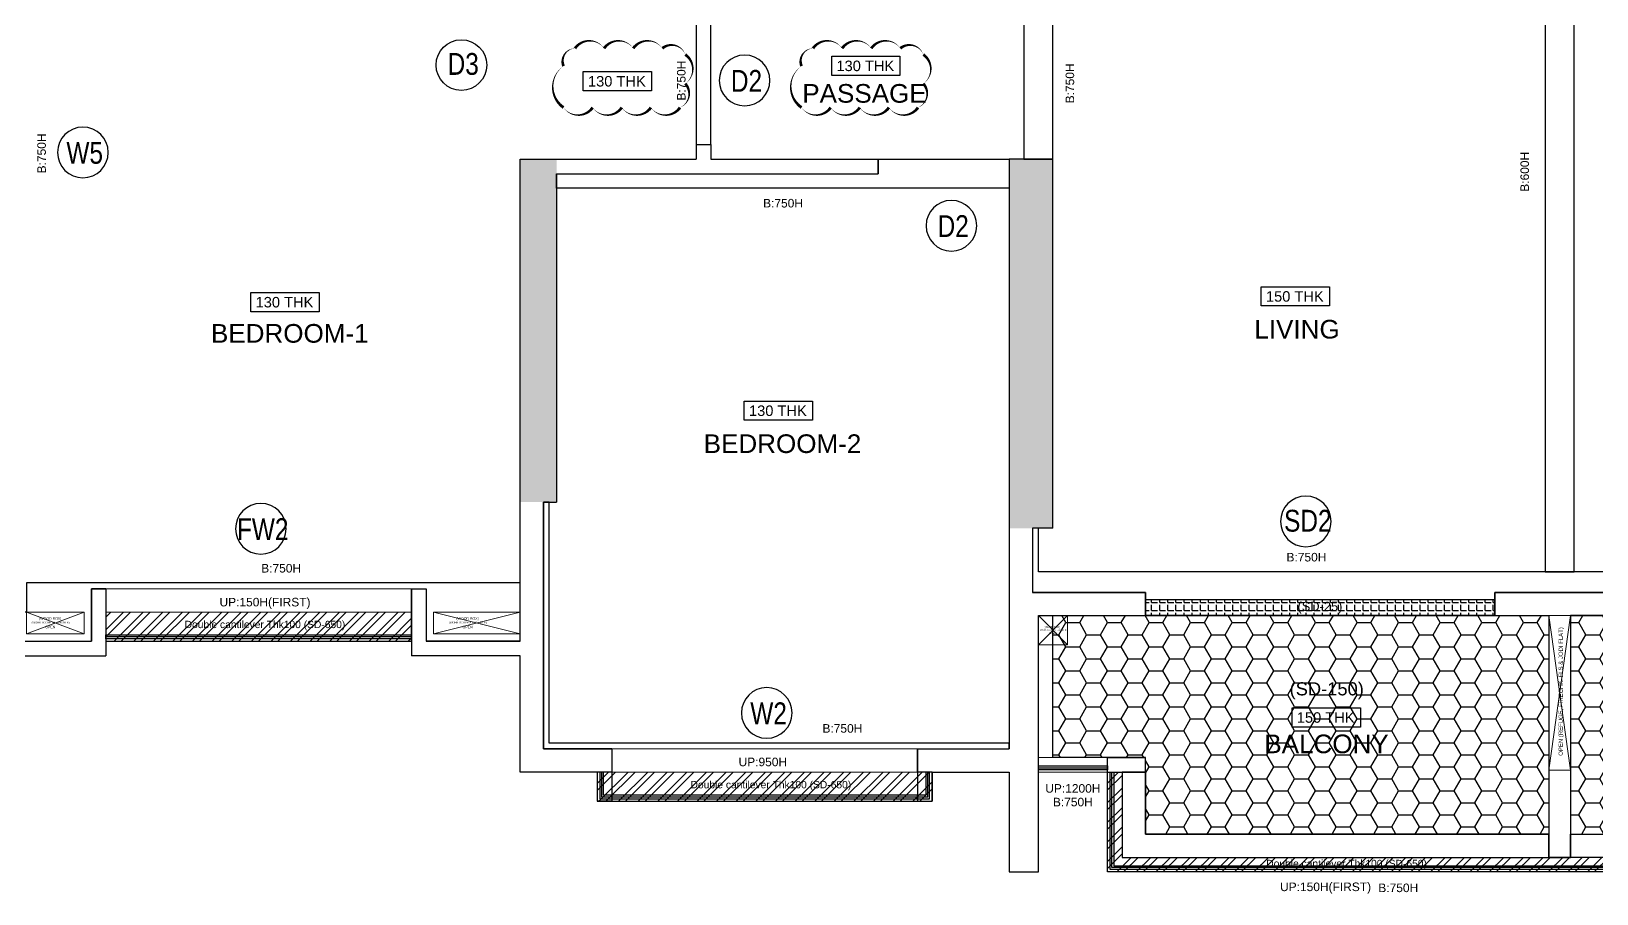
# Model space of a CAD drawing. Header units: millimetres. Extents: x 1124992 to 1258557, y -5767803 to -5695799.
# Drawn here: x 1225869 to 1236621, y -5767803 to -5761881 of the extents above; entities that cross this region are included whole.
import ezdxf
from ezdxf.enums import TextEntityAlignment as Align

# ---------------------------------------------------------------- set-up
doc = ezdxf.new("R2010")
doc.units = ezdxf.units.MM
doc.header["$LTSCALE"] = 1000
doc.header["$MEASUREMENT"] = 0
for name, pattern in [('CONTINOUS', [0]), ('DASHED', [19.05, 12.7, -6.35]), ('HIDDEN', [0.375, 0.25, -0.125]), ('HIDDENX2', [19.05, 12.7, -6.35])]:
    doc.linetypes.add(name, pattern=pattern)
for name, color, linetype in [('2-CHANGE 191024-khan', 4, 'Continuous'), ('202_WALL', 7, 'Continuous'), ('203_BEAM', 6, 'DASHED'), ('204_역BEAM', 4, 'Continuous'), ('205_BALCONY', 4, 'Continuous'), ('206_OPEN', 5, 'Continuous'), ('210-DRIP MOULD', 5, 'HIDDEN'), ('210_ROOM NAME', 2, 'Continuous'), ('210_SLAB THK', 2, 'Continuous'), ('216_SLAB DN -150', 81, 'CONTINOUS'), ('216_SLAB DN -25', 150, 'Continuous'), ('216_SLAB DN -650', 211, 'Continuous'), ('216_SLAB SLOPE', 40, 'Continuous'), ('221_BEAM문자', 6, 'Continuous'), ('223_발코니문자', 4, 'Continuous'), ('260_Window door symbol', 125, 'Continuous'), ('T8(T9 IS SIMILAR) - DIMENSION & TEXTING$0$a-window-no', 125, 'Continuous')]:
    doc.layers.add(name, color=color, linetype=linetype)
doc.layers.add('T8_REFUGE COLUMNS$0$COL-HATCH', color=7, linetype='Continuous', lineweight=25, true_color=0xa3a3a3)
doc.styles.add('arial', font='sanss___.ttf')
doc.styles.add('T8(T9 IS SIMILAR) - DIMENSION & TEXTING$0$LODHA STANDERD', font='sanss___.ttf')
pattern_1 = [(45, (1205400.26, -5568784.8), (-67.35192, 67.35192), []), (45, (1205400.26, -5568737.17), (-67.35192, 67.35192), [])]
pattern_2 = [(0, (1205400.26, -5799680.1), (142.875, 82.48892), [95.25, -190.5]), (120, (1205400.26, -5799680.1), (-142.875, 82.48892), [95.25, -190.5]), (60, (1205400.26, -5799680.1), (3e-07, 164.97784), [-190.5, 95.25])]

# ---------------------------------------------------------------- blocks, each defined once
blk = doc.blocks.new('T8(T9 IS SIMILAR) - DIMENSION & TEXTING$0$WINDOW TAG')
at = {"layer": 'T8(T9 IS SIMILAR) - DIMENSION & TEXTING$0$a-window-no'}
blk.add_circle((0, 0), 174, dxfattribs=at)
at = {"layer": 'T8(T9 IS SIMILAR) - DIMENSION & TEXTING$0$a-window-no', "style": 'T8(T9 IS SIMILAR) - DIMENSION & TEXTING$0$LODHA STANDERD'}
blk.add_attdef('WINDOW', text='', height=150, dxfattribs=at).set_placement((11, 3), align=Align.MIDDLE_CENTER)

msp = doc.modelspace()

# ---------------------------------------------------------------- hatches: boundary and pattern name
at = {"layer": '216_SLAB DN -150'}
h = msp.add_hatch(dxfattribs=at)
h.set_pattern_fill('HONEY', color=95, scale=30)
h.set_pattern_definition(pattern_2)
h.paths.add_polyline_path([(1236291.726, -5767394.027), (1233521.726, -5767394.027), (1233521.726, -5766869.027), (1232886.726, -5766869.027), (1232886.726, -5765894.027), (1236291.726, -5765894.027)])
h = msp.add_hatch(dxfattribs=at)
h.set_pattern_fill('HONEY', color=95, scale=30)
h.set_pattern_definition(pattern_2)
h.paths.add_polyline_path([(1236441.726, -5767394.027), (1239211.726, -5767394.027), (1239211.726, -5766869.027), (1239846.726, -5766869.027), (1239846.726, -5765894.027), (1236441.726, -5765894.027)])
at = {"layer": '216_SLAB DN -25', "linetype": 'ByBlock'}
h = msp.add_hatch(dxfattribs=at)
h.set_pattern_fill('ANGLE', color=256, scale=8)
h.set_pattern_definition([(0, (1205400.26, -5775414.915), (0, 55.88), [40.64, -15.24]), (90, (1205400.26, -5775414.915), (-55.88, 3e-15), [40.64, -15.24])])
h.paths.add_polyline_path([(1233521.726, -5765784.027), (1235921.726, -5765784.027), (1235921.726, -5765894.027), (1233521.726, -5765894.027)])
at = {"layer": '216_SLAB DN -650', "linetype": 'Continuous', "lineweight": 0}
h = msp.add_hatch(dxfattribs=at)
h.set_pattern_fill('STEEL', color=227, scale=30)
h.set_pattern_definition([(45, (1202025.26, -5569884.8), (-67.35192, 67.35192), []), (45, (1202025.26, -5569837.17), (-67.35192, 67.35192), [])])
h.paths.add_polyline_path([(1226381.726, -5766069.027), (1228481.726, -5766069.027), (1228481.726, -5765869.027), (1226381.726, -5765869.027)])
h = msp.add_hatch(dxfattribs=at)
h.set_pattern_fill('STEEL', color=227, scale=30)
h.set_pattern_definition(pattern_1)
h.paths.add_polyline_path([(1229756.726, -5767169.027), (1232056.726, -5767169.027), (1232056.726, -5766969.027), (1229756.726, -5766969.027)])
h = msp.add_hatch(dxfattribs=at)
h.set_pattern_fill('STEEL', color=227, scale=30)
h.set_pattern_definition(pattern_1)
h.paths.add_polyline_path([(1233361.726, -5766969.027), (1233261.726, -5766969.027), (1233261.726, -5767654.027), (1239471.726, -5767654.027), (1239471.726, -5766969.027), (1239371.726, -5766969.027), (1239371.726, -5767554.027), (1233361.726, -5767554.027)])
at = {"layer": 'T8_REFUGE COLUMNS$0$COL-HATCH', "linetype": 'ByBlock'}
h = msp.add_hatch(color=256, dxfattribs=at)
h.dxf.hatch_style = 1
h.paths.add_polyline_path([(1229476.726, -5765114.027), (1229226.726, -5765114.027), (1229226.726, -5762759.027), (1229476.726, -5762759.027)])
h = msp.add_hatch(color=256, dxfattribs=at)
h.dxf.hatch_style = 1
h.paths.add_polyline_path([(1232586.726, -5765294.027), (1232886.726, -5765294.027), (1232886.726, -5762759.027), (1232586.726, -5762759.027)])

# ---------------------------------------------------------------- linework, layer by layer
at = {"layer": '2-CHANGE 191024-khan', "linetype": 'ByBlock'}
for points in [[(1229524.994, -5762404.516, 0, 20, 0.52056705), (1229724.994, -5762404.516, 0, 20, 0.52056705), (1229924.994, -5762404.516, 0, 20, 0.52056705), (1230124.994, -5762404.516, 0, 20, 0.52056705), (1230324.994, -5762404.516, 0, 20, 0.52056705), (1230361.094, -5762240.616, 0, 20, 0.52056705), (1230361.094, -5762040.616, 0, 20, 0.52056705), (1230203.633, -5761998.077, 0, 20, 0.52056705), (1230003.633, -5761998.077, 0, 20, 0.52056705), (1229803.633, -5761998.077, 0, 20, 0.52056705), (1229603.633, -5761998.077, 0, 20, 0.52056705), (1229524.994, -5762119.438, 0, 20, 0.52056705)], [(1231159.832, -5762404.516, 0, 20, 0.52056705), (1231359.832, -5762404.516, 0, 20, 0.52056705), (1231559.832, -5762404.516, 0, 20, 0.52056705), (1231759.832, -5762404.516, 0, 20, 0.52056705), (1231959.832, -5762404.516, 0, 20, 0.52056705), (1231995.932, -5762240.616, 0, 20, 0.52056705), (1231995.932, -5762040.616, 0, 20, 0.52056705), (1231838.471, -5761998.077, 0, 20, 0.52056705), (1231638.471, -5761998.077, 0, 20, 0.52056705), (1231438.471, -5761998.077, 0, 20, 0.52056705), (1231238.471, -5761998.077, 0, 20, 0.52056705), (1231159.832, -5762119.438, 0, 20, 0.52056705)]]:
    msp.add_lwpolyline(points, format="xyseb", close=True, dxfattribs=at)
at = {"layer": '202_WALL', "linetype": 'ByBlock'}
for p, q in [((1229226.726, -5766069.027), (1229226.726, -5762759.027)), ((1229226.726, -5762759.027), (1230436.701, -5762759.027)), ((1230436.701, -5762659.027), (1230536.701, -5762659.027)), ((1230436.701, -5762659.027), (1230436.701, -5762759.027)), ((1230536.701, -5762659.027), (1230536.701, -5762759.027)), ((1230536.701, -5762759.027), (1231686.726, -5762759.027)), ((1231686.726, -5762759.027), (1231686.726, -5762859.027)), ((1232886.726, -5762759.027), (1232586.726, -5762759.027)), ((1232586.726, -5762759.027), (1232586.726, -5766809.027)), ((1232886.726, -5765294.027), (1232886.726, -5762759.027)), ((1229476.726, -5762859.027), (1231686.726, -5762859.027)), ((1229476.726, -5762859.027), (1229476.726, -5765114.027)), ((1229386.726, -5766809.027), (1229386.726, -5765114.027)), ((1229386.726, -5765114.027), (1229476.726, -5765114.027)), ((1232746.726, -5765294.027), (1232746.726, -5765734.027)), ((1232886.726, -5765294.027), (1232746.726, -5765294.027)), ((1226381.726, -5765709.027), (1226281.726, -5765709.027)), ((1226281.726, -5765709.027), (1226281.726, -5766069.027)), ((1226381.726, -5765709.027), (1226381.726, -5766169.027)), ((1228481.726, -5765709.027), (1228581.726, -5765709.027)), ((1228481.726, -5765709.027), (1228481.726, -5766169.027)), ((1228581.726, -5765709.027), (1228581.726, -5766069.027)), ((1232786.726, -5767654.027), (1232786.726, -5765894.027)), ((1236291.726, -5765894.027), (1236291.726, -5767554.027)), ((1236441.726, -5765894.027), (1236441.726, -5767554.027)), ((1225736.726, -5766069.027), (1226281.726, -5766069.027)), ((1229226.726, -5766069.027), (1228581.726, -5766069.027)), ((1225636.726, -5766169.027), (1226381.726, -5766169.027)), ((1229226.726, -5766169.027), (1228481.726, -5766169.027)), ((1229226.726, -5766969.027), (1229226.726, -5766169.027)), ((1229856.726, -5766809.027), (1229386.726, -5766809.027)), ((1229856.726, -5766809.027), (1229856.726, -5767169.027)), ((1231956.726, -5766809.027), (1231956.726, -5767169.027)), ((1231956.726, -5766809.027), (1232586.726, -5766809.027)), ((1233261.726, -5766869.027), (1233521.726, -5766869.027)), ((1233261.726, -5766969.027), (1233261.726, -5766869.027)), ((1233521.726, -5766969.027), (1233521.726, -5766869.027)), ((1229756.726, -5766969.027), (1229226.726, -5766969.027)), ((1229756.726, -5766969.027), (1229756.726, -5767169.027)), ((1232056.726, -5766969.027), (1232056.726, -5767169.027)), ((1232056.726, -5766969.027), (1232586.726, -5766969.027)), ((1232586.726, -5766969.027), (1232586.726, -5767654.027)), ((1233261.726, -5766969.027), (1233521.726, -5766969.027)), ((1236441.726, -5767554.027), (1236291.726, -5767554.027)), ((1232586.726, -5767654.027), (1232786.726, -5767654.027))]:
    msp.add_line(p, q, dxfattribs=at)
for points in [[(1232786.726, -5765894.027), (1233521.726, -5765894.027), (1233521.726, -5765734.027), (1232746.726, -5765734.027)], [(1236441.726, -5765894.027), (1236811.726, -5765894.027), (1236811.726, -5765734.027), (1235921.726, -5765734.027), (1235921.726, -5765894.027), (1236291.726, -5765894.027)], [(1229856.726, -5767169.027), (1229756.726, -5767169.027)], [(1231956.726, -5767169.027), (1232056.726, -5767169.027)]]:
    msp.add_lwpolyline(points, dxfattribs=at)
at = {"layer": '203_BEAM'}
for points in [[(1236466.726, -5760259.027), (1236266.726, -5760259.027), (1236266.726, -5765594.027), (1236466.726, -5765594.027)], [(1230436.701, -5762659.027), (1230536.701, -5762659.027), (1230536.701, -5761759.027), (1230436.701, -5761759.027)], [(1232886.726, -5761759.027), (1232686.726, -5761759.027), (1232686.726, -5762759.027), (1232886.726, -5762759.027)]]:
    msp.add_lwpolyline(points, close=True, dxfattribs=at)
for points in [[(1229476.726, -5762959.027), (1229476.726, -5762859.027), (1231686.726, -5762859.027), (1231686.726, -5762759.027), (1232586.726, -5762759.027), (1232586.726, -5762959.027), (1229476.726, -5762959.027)], [(1229426.726, -5765114.027), (1229386.726, -5765114.027), (1229386.726, -5766809.027), (1229856.726, -5766809.027), (1229856.726, -5766969.027), (1229756.726, -5766969.027), (1229756.726, -5767169.027), (1232056.726, -5767169.027), (1232056.726, -5766969.027), (1231956.726, -5766969.027), (1231956.726, -5766809.027), (1232586.726, -5766809.027), (1232586.726, -5766769.027), (1229426.726, -5766769.027), (1229426.726, -5765114.027)], [(1239986.726, -5765294.027), (1239946.726, -5765294.027), (1239946.726, -5765594.027), (1232786.726, -5765594.027), (1232786.726, -5765294.027), (1232746.726, -5765294.027), (1232746.726, -5765734.027), (1233521.726, -5765734.027), (1233521.726, -5765894.027), (1235921.726, -5765894.027), (1235921.726, -5765734.027), (1236811.726, -5765734.027), (1236811.726, -5765894.027), (1239211.726, -5765894.027), (1239211.726, -5765734.027), (1239986.726, -5765734.027), (1239986.726, -5765734.027), (1239986.726, -5765294.027)], [(1225836.726, -5765669.027), (1225836.726, -5765869.027), (1225736.726, -5765869.027), (1225736.726, -5766069.027), (1226281.726, -5766069.027), (1226281.726, -5765709.027), (1226381.726, -5765709.027), (1226381.726, -5766069.027), (1228481.726, -5766069.027), (1228481.726, -5765709.027), (1228581.726, -5765709.027), (1228581.726, -5766069.027), (1229226.726, -5766069.027), (1229226.726, -5765669.027), (1225836.726, -5765669.027)], [(1233261.726, -5766969.027), (1233521.726, -5766969.027), (1233521.726, -5767394.027), (1236291.726, -5767394.027), (1236291.726, -5767554.027), (1236441.726, -5767554.027), (1236441.726, -5767394.027), (1239211.726, -5767394.027), (1239211.726, -5766969.027), (1239471.726, -5766969.027), (1239471.726, -5767654.027), (1233261.726, -5767654.027), (1233261.726, -5766969.027)], [(1236291.726, -5767394.027), (1236291.726, -5767394.027), (1236291.726, -5767394.027), (1233521.726, -5767394.027), (1233521.726, -5766969.027), (1233361.726, -5766969.027), (1233361.726, -5767554.027), (1236291.726, -5767554.027), (1236291.726, -5767394.027)], [(1236441.726, -5767394.027), (1236441.726, -5767394.027), (1236441.726, -5767394.027), (1239211.726, -5767394.027), (1239211.726, -5766969.027), (1239371.726, -5766969.027), (1239371.726, -5767554.027), (1236441.726, -5767554.027), (1236441.726, -5767394.027)]]:
    msp.add_lwpolyline(points, dxfattribs=at)
at = {"layer": '204_역BEAM', "linetype": 'Continuous', "lineweight": 0}
msp.add_lwpolyline([(1233261.726, -5766969.027), (1233521.726, -5766969.027), (1233521.726, -5767394.027), (1236291.726, -5767394.027), (1236291.726, -5767554.027), (1236441.726, -5767554.027), (1236441.726, -5767394.027), (1239211.726, -5767394.027), (1239211.726, -5766969.027), (1239471.726, -5766969.027), (1239471.726, -5767654.027), (1233261.726, -5767654.027), (1233261.726, -5766969.027)], dxfattribs=at)
at = {"layer": '205_BALCONY', "linetype": 'HIDDENX2', "lineweight": 0}
for p, q in [((1226381.726, -5765869.027), (1228481.726, -5765869.027)), ((1229756.726, -5766969.027), (1232056.726, -5766969.027))]:
    msp.add_line(p, q, dxfattribs=at)
at = {"layer": '205_BALCONY', "linetype": 'Continuous', "lineweight": 0}
for points in [[(1228481.726, -5765709.027), (1226381.726, -5765709.027), (1226381.726, -5766069.027), (1228481.726, -5766069.027)], [(1231956.726, -5766809.027), (1229856.726, -5766809.027), (1229856.726, -5767169.027), (1231956.726, -5767169.027)], [(1232786.726, -5766969.027), (1233261.726, -5766969.027), (1233261.726, -5766869.027), (1232786.726, -5766869.027)]]:
    msp.add_lwpolyline(points, close=True, dxfattribs=at)
at = {"layer": '206_OPEN', "linetype": 'HIDDENX2', "lineweight": 0}
for p, q in [((1236441.726, -5765894.027), (1236291.726, -5766954.027)), ((1236441.726, -5766954.027), (1236291.726, -5765894.027))]:
    msp.add_line(p, q, dxfattribs=at)
for points in [[(1225836.726, -5766019.027), (1226231.726, -5766019.027), (1226231.726, -5765869.027), (1225836.726, -5765869.027), (1225836.726, -5766019.027), (1226231.726, -5765869.027), (1225836.726, -5765869.027), (1226231.726, -5766019.027)], [(1228631.726, -5766019.027), (1229226.726, -5766019.027), (1229226.726, -5765869.027), (1228631.726, -5765869.027), (1228631.726, -5766019.027), (1229226.726, -5765869.027), (1228631.726, -5765869.027), (1229226.726, -5766019.027)], [(1232786.726, -5766094.027), (1232986.726, -5766094.027), (1232986.726, -5765894.027), (1232786.726, -5765894.027), (1232786.726, -5766094.027), (1232986.726, -5765894.027), (1232786.726, -5765894.027), (1232986.726, -5766094.027)]]:
    msp.add_lwpolyline(points, dxfattribs=at)
msp.add_lwpolyline([(1236441.726, -5765894.027), (1236291.726, -5765894.027), (1236291.726, -5766954.027), (1236441.726, -5766954.027)], close=True, dxfattribs=at)
at = {"layer": '210-DRIP MOULD', "linetype": 'DASHED', "lineweight": -3}
for p, q in [((1228481.726, -5766039.027), (1226381.726, -5766039.027)), ((1232786.726, -5766939.027), (1233261.726, -5766939.027))]:
    msp.add_line(p, q, dxfattribs=at)
for points in [[(1228481.726, -5766052.027), (1226381.726, -5766052.027), (1226381.726, -5766026.027), (1228481.726, -5766026.027)], [(1232786.726, -5766926.027), (1233261.726, -5766926.027), (1233261.726, -5766952.027), (1232786.726, -5766952.027)]]:
    msp.add_lwpolyline(points, close=True, dxfattribs=at)
for points in [[(1232039.726, -5766969.027), (1232013.726, -5766969.027), (1232013.726, -5767126.027), (1229799.726, -5767126.027), (1229799.726, -5766969.027), (1229773.726, -5766969.027), (1229773.726, -5767152.027), (1232039.726, -5767152.027), (1232039.726, -5766969.027)], [(1229786.726, -5766969.027), (1229786.726, -5767139.027), (1232026.726, -5767139.027), (1232026.726, -5766969.027)], [(1239428.726, -5766969.027), (1239454.726, -5766969.027), (1239454.726, -5767637.027), (1233278.726, -5767637.027), (1233278.726, -5766969.027), (1233304.726, -5766969.027), (1233304.726, -5767611.027), (1239428.726, -5767611.027), (1239428.726, -5766969.027)], [(1239441.726, -5766969.027), (1239441.726, -5767624.027), (1233291.726, -5767624.027), (1233291.726, -5766969.027)], [(1231956.726, -5767126.027), (1229856.726, -5767126.027), (1229856.726, -5767152.027), (1231956.726, -5767152.027), (1231956.726, -5767126.027)], [(1229856.726, -5767139.027), (1231956.726, -5767139.027)]]:
    msp.add_lwpolyline(points, dxfattribs=at)
at = {"layer": '210_SLAB THK', "color": 2}
for points in [[(1231367.32, -5762184.002), (1231367.32, -5762051.655), (1231836.007, -5762051.655), (1231836.007, -5762184.002)], [(1229660.622, -5762289.749), (1229660.622, -5762157.402), (1230129.309, -5762157.402), (1230129.309, -5762289.749)], [(1227377.56, -5763806.948), (1227377.56, -5763674.6), (1227846.247, -5763674.6), (1227846.247, -5763806.948)], [(1234317.483, -5763767.297), (1234317.483, -5763634.95), (1234786.17, -5763634.95), (1234786.17, -5763767.297)], [(1230766.578, -5764552.172), (1230766.578, -5764419.825), (1231235.265, -5764419.825), (1231235.265, -5764552.172)], [(1234529.364, -5766659.077), (1234529.364, -5766526.729), (1234998.051, -5766526.729), (1234998.051, -5766659.077)]]:
    msp.add_lwpolyline(points, close=True, dxfattribs=at)
at = {"layer": '216_SLAB DN -150'}
for points in [[(1236291.726, -5767394.027), (1233521.726, -5767394.027), (1233521.726, -5766869.027), (1232886.726, -5766869.027), (1232886.726, -5765894.027), (1236291.726, -5765894.027), (1236291.726, -5767394.027)], [(1236441.726, -5767394.027), (1239211.726, -5767394.027), (1239211.726, -5766869.027), (1239846.726, -5766869.027), (1239846.726, -5765894.027), (1236441.726, -5765894.027), (1236441.726, -5767394.027)]]:
    msp.add_lwpolyline(points, dxfattribs=at)
at = {"layer": '216_SLAB DN -25', "linetype": 'ByBlock'}
msp.add_lwpolyline([(1233521.726, -5765784.027), (1235921.726, -5765784.027), (1235921.726, -5765894.027), (1233521.726, -5765894.027)], close=True, dxfattribs=at)
at = {"layer": '216_SLAB DN -650', "color": 201, "linetype": 'Continuous', "lineweight": 0}
for points in [[(1226381.726, -5766069.027), (1228481.726, -5766069.027), (1228481.726, -5765869.027), (1226381.726, -5765869.027)], [(1229756.726, -5767169.027), (1232056.726, -5767169.027), (1232056.726, -5766969.027), (1229756.726, -5766969.027)]]:
    msp.add_lwpolyline(points, close=True, dxfattribs=at)
msp.add_lwpolyline([(1233361.726, -5766969.027), (1233261.726, -5766969.027), (1233261.726, -5767654.027), (1239471.726, -5767654.027), (1239471.726, -5766969.027), (1239371.726, -5766969.027), (1239371.726, -5767554.027), (1233361.726, -5767554.027), (1233361.726, -5766969.027)], dxfattribs=at)

# ---------------------------------------------------------------- block references
at = {"layer": '260_Window door symbol'}
ref = msp.add_blockref('T8(T9 IS SIMILAR) - DIMENSION & TEXTING$0$WINDOW TAG', (1228823.167, -5762112.555), dxfattribs=at)
ref.add_attrib('WINDOW', 'D3', dxfattribs={"layer": 'T8(T9 IS SIMILAR) - DIMENSION & TEXTING$0$a-window-no', "height": 150, "style": 'T8(T9 IS SIMILAR) - DIMENSION & TEXTING$0$LODHA STANDERD', "width": 0.8}).set_placement((1228835.83, -5762105.032), align=Align.MIDDLE_CENTER)
ref = msp.add_blockref('T8(T9 IS SIMILAR) - DIMENSION & TEXTING$0$WINDOW TAG', (1230768.975, -5762218.684), dxfattribs=dict(at, xscale=-1, rotation=180))
ref.add_attrib('WINDOW', 'D2', dxfattribs={"layer": 'T8(T9 IS SIMILAR) - DIMENSION & TEXTING$0$a-window-no', "height": 150, "style": 'T8(T9 IS SIMILAR) - DIMENSION & TEXTING$0$LODHA STANDERD', "width": 0.8}).set_placement((1230781.639, -5762221.474), align=Align.MIDDLE_CENTER)
ref = msp.add_blockref('T8(T9 IS SIMILAR) - DIMENSION & TEXTING$0$WINDOW TAG', (1232188.75, -5763215.863), dxfattribs=dict(at, xscale=-1, rotation=180))
ref.add_attrib('WINDOW', 'D2', dxfattribs={"layer": 'T8(T9 IS SIMILAR) - DIMENSION & TEXTING$0$a-window-no', "height": 150, "style": 'T8(T9 IS SIMILAR) - DIMENSION & TEXTING$0$LODHA STANDERD', "width": 0.8}).set_placement((1232201.413, -5763218.654), align=Align.MIDDLE_CENTER)
ref = msp.add_blockref('T8(T9 IS SIMILAR) - DIMENSION & TEXTING$0$WINDOW TAG', (1227445.919, -5765297.372), dxfattribs=dict(at, xscale=-1, rotation=180))
ref.add_attrib('WINDOW', 'FW2', dxfattribs={"layer": 'T8(T9 IS SIMILAR) - DIMENSION & TEXTING$0$a-window-no', "height": 150, "style": 'T8(T9 IS SIMILAR) - DIMENSION & TEXTING$0$LODHA STANDERD', "width": 0.8}).set_placement((1227458.583, -5765300.162), align=Align.MIDDLE_CENTER)
ref = msp.add_blockref('T8(T9 IS SIMILAR) - DIMENSION & TEXTING$0$WINDOW TAG', (1234623.669, -5765247.102), dxfattribs=dict(at, xscale=-1))
ref.add_attrib('WINDOW', 'SD2', dxfattribs={"layer": 'T8(T9 IS SIMILAR) - DIMENSION & TEXTING$0$a-window-no', "height": 150, "style": 'T8(T9 IS SIMILAR) - DIMENSION & TEXTING$0$LODHA STANDERD', "width": 0.8}).set_placement((1234637.343, -5765242.048), align=Align.MIDDLE_CENTER)
ref = msp.add_blockref('T8(T9 IS SIMILAR) - DIMENSION & TEXTING$0$WINDOW TAG', (1230920.835, -5766561.898), dxfattribs=dict(at, xscale=-1, rotation=180))
ref.add_attrib('WINDOW', 'W2', dxfattribs={"layer": 'T8(T9 IS SIMILAR) - DIMENSION & TEXTING$0$a-window-no', "height": 150, "style": 'T8(T9 IS SIMILAR) - DIMENSION & TEXTING$0$LODHA STANDERD', "width": 0.8}).set_placement((1230933.499, -5766564.689), align=Align.MIDDLE_CENTER)
at = {"layer": 'T8(T9 IS SIMILAR) - DIMENSION & TEXTING$0$a-window-no'}
ref = msp.add_blockref('T8(T9 IS SIMILAR) - DIMENSION & TEXTING$0$WINDOW TAG', (1226223.42, -5762712.74), dxfattribs=dict(at, xscale=-1, rotation=180))
ref.add_attrib('WINDOW', 'W5', dxfattribs={"height": 150, "style": 'T8(T9 IS SIMILAR) - DIMENSION & TEXTING$0$LODHA STANDERD', "width": 0.8}).set_placement((1226236.083, -5762715.531), align=Align.MIDDLE_CENTER)

# ---------------------------------------------------------------- texts
at = {"layer": '206_OPEN', "linetype": 'Continuous', "lineweight": 0, "style": 'arial'}
for s, height, p in [('(WORK SCOPE AT JOB SITE)', 13.475, (1225871.277, -5765947.706)), ('(WOOD BOX)', 17.5, (1225922.386, -5765922.44)), ('OPEN', 17.5, (1225964.812, -5765980.778)), ('(WORK SCOPE AT JOB SITE)', 13.475, (1228738.054, -5765947.706)), ('(WOOD BOX)', 17.5, (1228789.163, -5765922.44)), ('OPEN', 17.5, (1228831.588, -5765980.778)), ('(WORK SCOPE AT JOB SITE)', 9.625, (1232796.398, -5765996.474)), ('(WOOD BOX)', 12.5, (1232827.577, -5765978.427)), ('OPEN', 12.5, (1232861.727, -5766020.097))]:
    msp.add_text(s, height=height, dxfattribs=at).set_placement(p)
at = {"layer": '206_OPEN', "linetype": 'HIDDENX2', "lineweight": 0, "style": 'arial'}
msp.add_text('OPEN (REFUGE, FIRECHK. FLS & JODI FLAT)', height=29.4, rotation=90, dxfattribs=at).set_placement((1236377.982, -5766414.878), align=Align.MIDDLE)
at = {"layer": '210_ROOM NAME', "style": 'arial'}
for s, p in [('PASSAGE', (1231164.869, -5762371.279)), ('BEDROOM-1', (1227103.235, -5764019.34)), ('LIVING', (1234270.035, -5763990.797)), ('BEDROOM-2', (1230487.589, -5764776.877))]:
    msp.add_text(s, height=128, dxfattribs=at).set_placement(p)
at = {"layer": '210_ROOM NAME', "insert": (1234765.796, -5766775.484), "char_height": 128, "attachment_point": 5, "line_spacing_factor": 0.96736, "style": 'arial'}
msp.add_mtext('{\\C2;\\lBALCONY}', dxfattribs=at)
at = {"layer": '210_SLAB THK', "color": 2, "char_height": 72, "width": 531.9, "attachment_point": 8, "line_spacing_factor": 0.94556, "style": 'arial'}
for s, insert in [('130 THK', (1231597.997, -5762155.312)), ('130 THK', (1229891.299, -5762261.06)), ('130 THK', (1227608.237, -5763778.258)), ('150 THK', (1234548.16, -5763738.607)), ('130 THK', (1230997.255, -5764523.482)), ('150 THK', (1234760.041, -5766630.387))]:
    msp.add_mtext(s, dxfattribs=dict(at, insert=insert))
at = {"layer": '216_SLAB DN -650', "color": 201, "linetype": 'Continuous', "lineweight": 0, "char_height": 50.4, "attachment_point": 8, "line_spacing_factor": 0.96736, "style": 'arial'}
for insert in [(1227474.274, -5765994.611), (1230949.274, -5767094.611), (1234903.552, -5767636.191)]:
    msp.add_mtext('{\\C6;Double cantilever Thk100 (SD-650)}', dxfattribs=dict(at, insert=insert))
at = {"layer": '216_SLAB SLOPE', "attachment_point": 8, "line_spacing_factor": 0.96736, "style": 'arial'}
for s, insert, char_height in [('{\\C6;(SD-25)}', (1234720.536, -5765880.96), 63), ('{\\C6;(SD-150)}', (1234767.089, -5766468.614), 90)]:
    msp.add_mtext(s, dxfattribs=dict(at, insert=insert, char_height=char_height))
at = {"layer": '221_BEAM문자', "linetype": 'Continuous', "lineweight": 0, "style": 'arial'}
for p in [(1230333.618, -5762219.682), (1233002.843, -5762238.46), (1225939.809, -5762719.685)]:
    msp.add_text('B:750H', height=58.8, rotation=90, dxfattribs=at).set_placement(p, align=Align.MIDDLE)
at = {"layer": '221_BEAM문자', "color": 1, "linetype": 'Continuous', "lineweight": 0, "style": 'arial'}
msp.add_text('B:600H', height=58.8, rotation=90, dxfattribs=at).set_placement((1236126.924, -5762845.749), align=Align.MIDDLE)
at = {"layer": '221_BEAM문자', "linetype": 'Continuous', "lineweight": 0, "style": 'arial'}
for p in [(1231032.67, -5763061.416), (1227585.378, -5765568.314), (1234627.897, -5765492.272), (1231440.376, -5766668.314), (1233023.339, -5767174.054), (1235258.558, -5767763.13)]:
    msp.add_text('B:750H', height=58.8, dxfattribs=at).set_placement(p, align=Align.MIDDLE)
at = {"layer": '223_발코니문자', "linetype": 'Continuous', "lineweight": 0, "style": 'arial'}
for s, p in [('UP:150H(FIRST)', (1227474.536, -5765808.308)), ('UP:950H', (1230893.868, -5766898.602)), ('UP:1200H', (1233023.339, -5767080.361)), ('UP:150H(FIRST)', (1234759.243, -5767763.499))]:
    msp.add_text(s, height=58.8, dxfattribs=at).set_placement(p, align=Align.MIDDLE)

doc.saveas('drawing.dxf')
